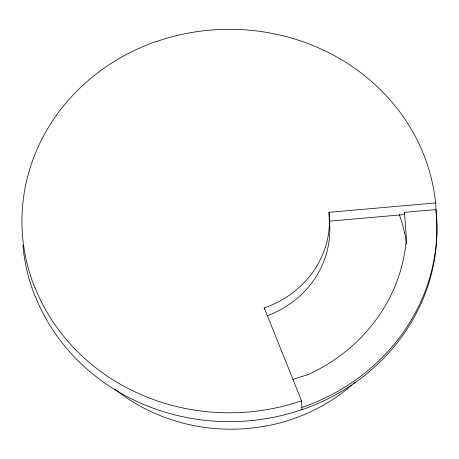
<?xml version="1.0" encoding="UTF-8"?>
<svg xmlns="http://www.w3.org/2000/svg" width="459" height="459" viewBox="0 0 459 459"><rect width="100%" height="100%" fill="white"/><g stroke="black" fill="none" stroke-linecap="round" stroke-linejoin="round"><path stroke-width="0.69" d="M292.813 379.404L308.316 374.487A175.665 162.87 -2.1 0 0 406.358 237.934L404.471 212.339L435.97 209.574A205.718 190.737 -2.1 0 1 301.827 407.506M267.241 315.781A99.345 92.116 -2.1 0 0 329.338 221.158L404.557 214.554L404.471 212.339M329.011 212.305A99.345 92.116 -2.1 0 1 264.229 307.891L301.574 400.839L301.896 409.698M329.332 221.158L329.005 212.305L435.723 202.935L436.05 211.788A205.718 190.737 -2.1 0 1 301.907 409.721M264.223 307.874L264.269 309.24M301.873 409.635A208.185 193.027 -2.1 0 1 35.469 296.801M35.286 296.864A206.039 191.036 -2.1 0 1 22.91 245.209M265.939 425.963A178.023 165.062 -2.1 0 1 114.796 389.106M355.168 382.163A175.895 163.088 -2.1 0 1 353.562 383.609M351.938 385.038A175.895 163.088 -2.1 0 1 265.956 426.044M404.637 232.874A175.895 163.088 -2.1 0 1 406.657 244.113M399.341 214.548A178.023 165.062 -2.1 0 1 404.557 232.891M301.552 400.776A208.185 193.027 -2.1 0 1 35.142 287.948M157.127 41.327A208.185 193.027 -2.1 0 1 435.602 202.947M34.959 288.011A206.039 191.036 -2.1 0 1 157.058 41.161"/></g></svg>
